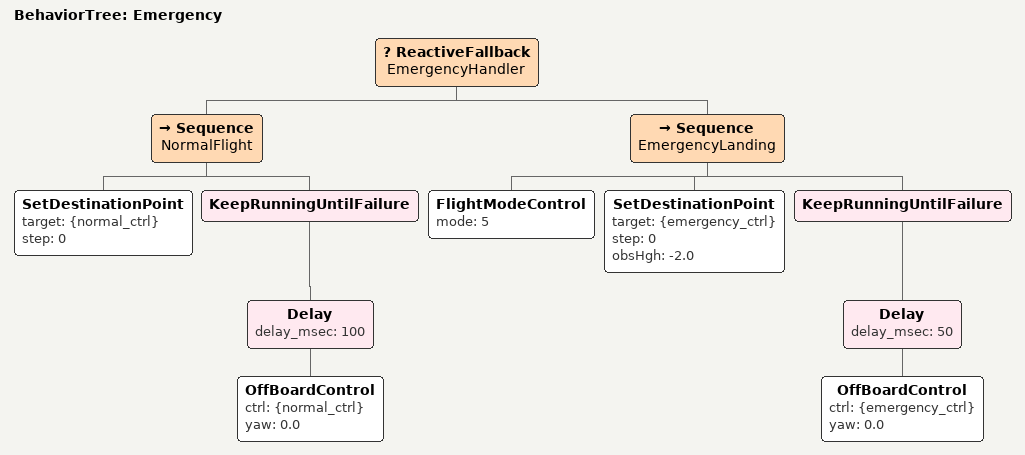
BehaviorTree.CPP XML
<?xml version="1.0" encoding="UTF-8"?>
<root BTCPP_format="4">
    <BehaviorTree ID="Emergency">
        <ReactiveFallback name="EmergencyHandler">
            <!-- 正常飞行模式 -->
            <Sequence name="NormalFlight">
                <SetDestinationPoint
                        target="{normal_ctrl}"
                        step="0"
                />

                <KeepRunningUntilFailure>
                    <Delay delay_msec="100">
                        <OffBoardControl
                                ctrl="{normal_ctrl}"
                                yaw="0.0"
                        />
                    </Delay>
                </KeepRunningUntilFailure>
            </Sequence>

            <!-- 紧急降落 -->
            <Sequence name="EmergencyLanding">
                <FlightModeControl mode="5" />

                <SetDestinationPoint
                        target="{emergency_ctrl}"
                        step="0"
                        obsHgh="-2.0"
                />

                <KeepRunningUntilFailure>
                    <Delay delay_msec="50">
                        <OffBoardControl
                                ctrl="{emergency_ctrl}"
                                yaw="0.0"
                        />
                    </Delay>
                </KeepRunningUntilFailure>
            </Sequence>
        </ReactiveFallback>
    </BehaviorTree>
</root>
